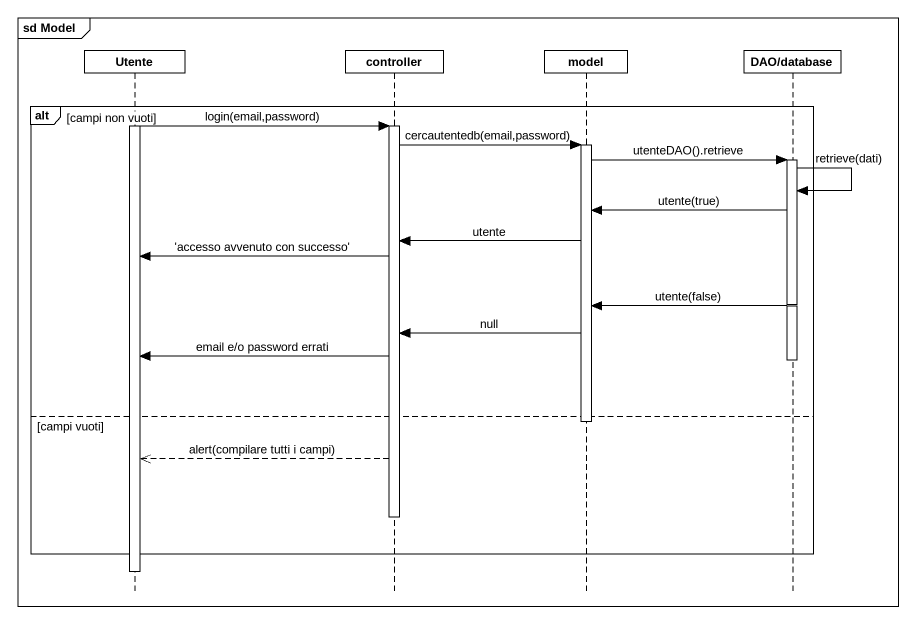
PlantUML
@startuml
mainframe sd Model
hide footbox
participant Utente
participant controller
participant model
participant "DAO/database" as DAO_database

alt campi non vuoti
  activate Utente
  Utente -> controller : login(email,password)
  activate controller
  controller -> model : cercautentedb(email,password)
  activate model
  model -> DAO_database : utenteDAO().retrieve
  activate DAO_database
  DAO_database -> DAO_database : retrieve(dati)
  DAO_database -> model : utente(true)
  model -> controller : utente
  controller -> Utente : 'accesso avvenuto con successo'
  DAO_database -> model : utente(false)
  model -> controller : null
  controller -> Utente : email e/o password errati
  deactivate DAO_database
else campi vuoti
  deactivate model
  controller -->> Utente : alert(compilare tutti i campi)
  deactivate controller
end
deactivate Utente
@enduml
